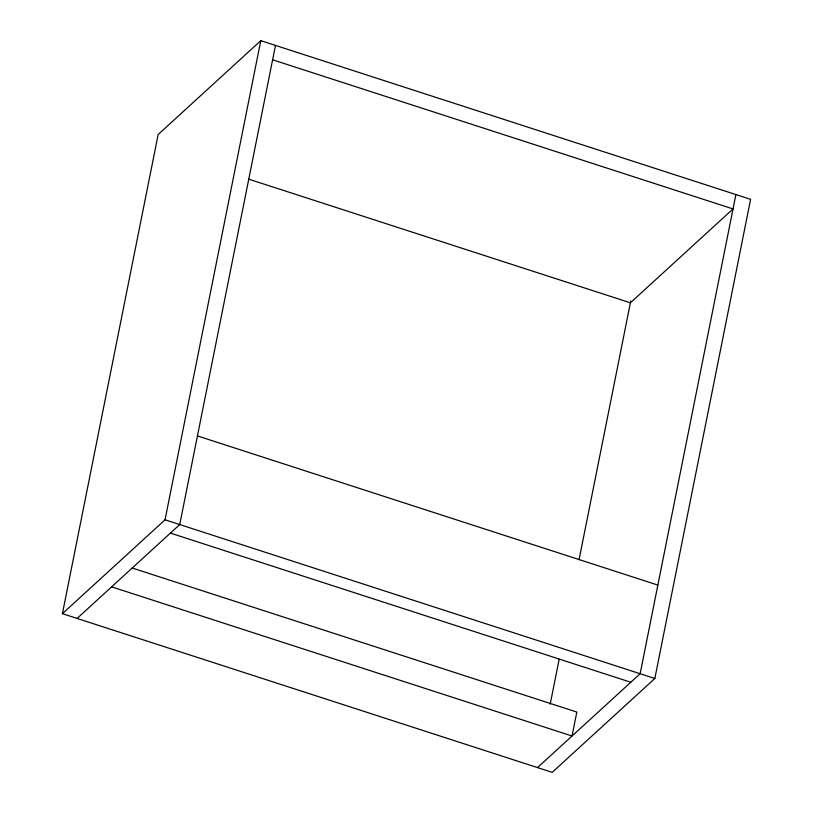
<?xml version="1.0" encoding="UTF-8"?>
<svg xmlns="http://www.w3.org/2000/svg" width="813" height="813" viewBox="0 0 813 813"><rect width="100%" height="100%" fill="white"/><g stroke="black" fill="none" stroke-linecap="round" stroke-linejoin="round"><path stroke-width="1.22" d="M62.408 613.673L158.159 134.511L260.79 40.65L750.592 199.327L654.841 678.489L552.21 772.35L62.408 613.673L165.039 519.802L260.79 40.65M275.485 45.406L179.734 524.568L77.103 618.429M550.198 704.119L559.151 659.313M579.049 559.75L630.776 300.881M735.897 194.571L640.146 673.723L537.515 767.594M272.609 59.786L733.021 208.941L630.39 302.812L248.524 179.094M197.447 435.92L657.859 585.086M165.039 519.802L654.841 678.489M170.405 533.094L630.817 682.259M132.123 567.992L576.824 712.056L572.037 736.019L111.625 586.854"/></g></svg>
